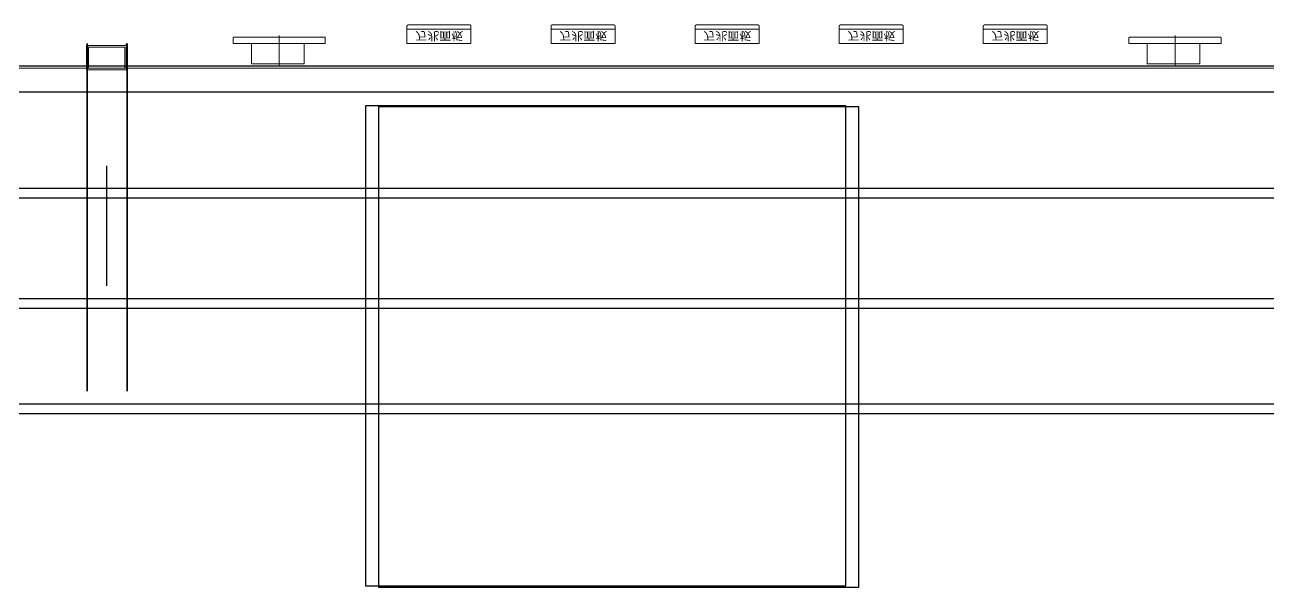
# Model space of a CAD drawing. Extents: x 539033 to 804858, y 468425 to 1263560.
# Drawn here: x 761378 to 762931, y 491138 to 491840 of the extents above; entities that cross this region are included whole.
import ezdxf

# ---------------------------------------------------------------- set-up
doc = ezdxf.new("R2010")
doc.units = 0
doc.header["$LTSCALE"] = 1000
doc.header["$MEASUREMENT"] = 0
for name, pattern in [('0', [0, 0]), ('ACAD_ISO02W100', [15, 12, -3]), ('ACAD_ISO05W100', [33, 24, -3, 0, -3, 0, -3]), ('ACAD_ISO10W100', [18.5, 12, -3, 0.5, -3])]:
    doc.linetypes.add(name, pattern=pattern)
doc.layers.get('0').update_dxf_attribs({"linetype": 'CONTINUOUS'})
doc.layers.add('5剖面线层', color=2, linetype='CONTINUOUS')
for name, color, linetype, lineweight in [('中心线', 1, 'ACAD_ISO10W100', 15), ('双点划线', 7, 'ACAD_ISO05W100', 15), ('粗实线', 7, '0', 30), ('虚线', 6, 'ACAD_ISO02W100', 18)]:
    doc.layers.add(name, color=color, linetype=linetype, lineweight=lineweight)
doc.styles.add('标准', font='', dxfattribs={"width": 0.667})
doc.styles.get('标准').set_extended_font_data('FangSong_GB2312')

# ---------------------------------------------------------------- blocks, each defined once
blk = doc.blocks.new('_FZHK')
blk.add_lwpolyline([(-0.5, -0.5), (0.5, -0.5), (0.5, 0.5), (-0.5, 0.5)], close=True)
blk = doc.blocks.new('A$C6194237F')
at = {"layer": '虚线', "color": 2, "ltscale": 100}
for points in [[(0, 0), (50, 0), (50, 30), (0, 30)], [(2, 2), (48, 2), (48, 28), (2, 28)]]:
    blk.add_lwpolyline(points, close=True, dxfattribs=at)
blk = doc.blocks.new('A$C79CB2A9E')
at = {"layer": '中心线', "color": 1, "ltscale": 100}
blk.add_line((57.5, 0), (57.5, 38), dxfattribs=at)
at = {"layer": '双点划线', "color": 4, "ltscale": 100}
blk.add_lwpolyline([(22.7, 35), (22.7, 10), (88.7, 10), (88.7, 35)], close=True, dxfattribs=at)
blk.add_lwpolyline([(0.5, 2), (114.5, 2, 0.414214), (115, 2.5), (115, 10), (0, 10), (0, 2.5, 0.414214)], format="xyb", close=True, dxfattribs=at)
blk = doc.blocks.new('A$C5FBC7258')
at = {"layer": '双点划线', "color": 4, "ltscale": 100}
for p, q in [((80, 23.5), (0, 23.5)), ((80, 5.5), (0, 5.5))]:
    blk.add_line(p, q, dxfattribs=at)
blk.add_lwpolyline([(0, 23.5), (0, 2, 0.414214), (2, 0), (78, 0, 0.414214), (80, 2), (80, 23.5)], format="xyb", dxfattribs=at)
at = {"layer": '双点划线', "color": 4, "ltscale": 100, "insert": (10.3, 7.6), "char_height": 10, "width": 252.838, "attachment_point": 7, "style": '标准'}
blk.add_mtext('{\\W1.1;万兆面板}', dxfattribs=at)

msp = doc.modelspace()

# ---------------------------------------------------------------- linework, layer by layer
at = {"layer": '粗实线', "color": 253, "ltscale": 100}
for p, q in [((761455.6, 491816.8), (761455.6, 491382.5)), ((761456, 491816.8), (761456, 491382.5)), ((761505.2, 491814.3), (761505.2, 491816.8)), ((761505.6, 491816.8), (761505.6, 491382.5)), ((761506, 491816.8), (761506, 491382.5)), ((766089.9, 491788.6), (753612.4, 491788.6)), ((766039.9, 491756.2), (753612.4, 491756.1)), ((761480.6, 491514.1), (761480.6, 491664.1)), ((766089.9, 491635.9), (753612.4, 491635.9)), ((766089.9, 491623.9), (753612.4, 491623.9)), ((766089.9, 491497.9), (753612.4, 491497.9)), ((766089.9, 491485.9), (753612.4, 491485.9)), ((766090.3, 491366.3), (753612.4, 491366.3)), ((766090.3, 491354.3), (753612.4, 491354.3))]:
    msp.add_line(p, q, dxfattribs=at)
at = {"layer": '虚线', "color": 253, "ltscale": 100}
msp.add_line((766089.9, 491786.1), (753612.4, 491786.1), dxfattribs=at)

# ---------------------------------------------------------------- block references
at = {"layer": '5剖面线层', "color": 253, "xscale": 600, "yscale": 600, "zscale": 600}
for p in [(762103.9, 491439.3), (762103.9, 491439.3), (762103.9, 491439.3), (762103.9, 491439.3), (762103.9, 491439.3), (762103.9, 491439.3), (762103.9, 491439.3), (762103.9, 491439.3), (762103.9, 491439.3), (762103.9, 491439.3), (762120.2, 491437.7)]:
    msp.add_blockref('_FZHK', p, dxfattribs=at)
at = {"layer": '粗实线', "color": 253, "ltscale": 100, "xscale": -1, "rotation": 180}
for name, p in [('A$C5FBC7258', (761855.6, 491840.3)), ('A$C5FBC7258', (762035.6, 491840.3)), ('A$C5FBC7258', (762215.6, 491840.3)), ('A$C5FBC7258', (762395.6, 491840.3)), ('A$C5FBC7258', (762575.6, 491840.3)), ('A$C79CB2A9E', (761638.6, 491826.8)), ('A$C79CB2A9E', (762757.6, 491826.8))]:
    msp.add_blockref(name, p, dxfattribs=at)
at = {"layer": '粗实线', "color": 253, "ltscale": 100}
for p in [(761455.2, 491784.3), (761455.6, 491784.3)]:
    msp.add_blockref('A$C6194237F', p, dxfattribs=at)

doc.saveas('drawing.dxf')
